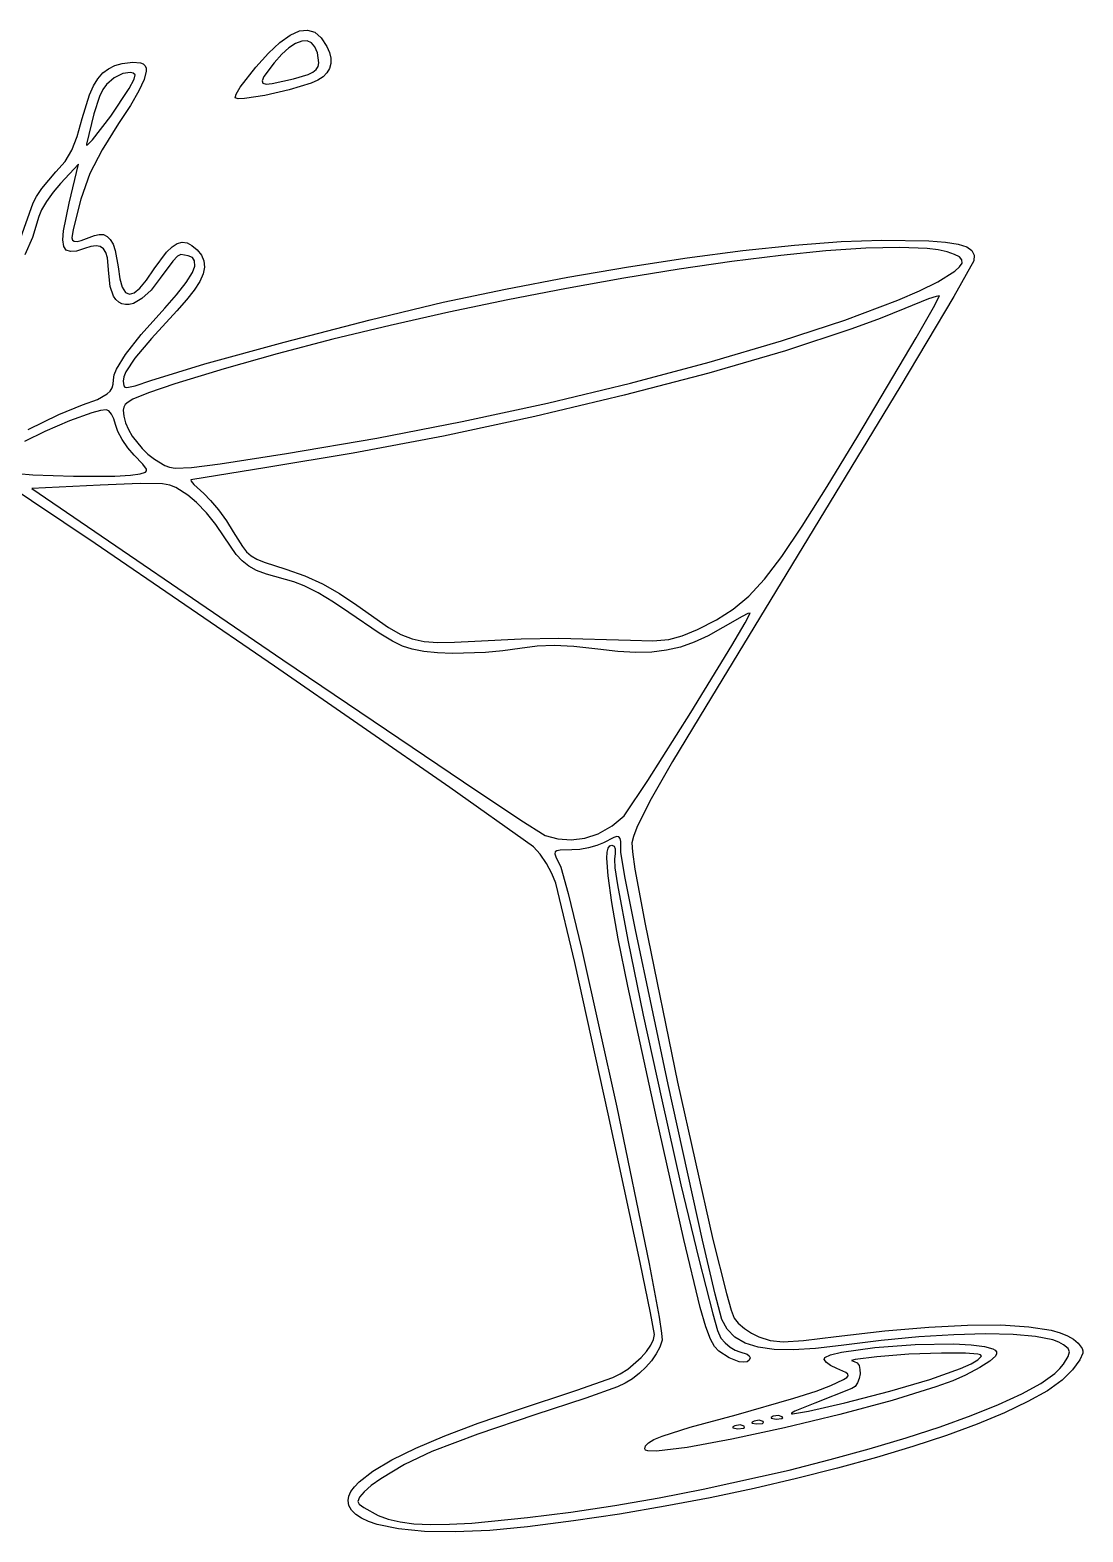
# Model space of a CAD drawing. Extents: x 9 to 1857, y 16 to 982.
# Drawn here: x 910 to 1097.3, y 408.3 to 675.3 of the extents above; entities that cross this region are included whole.
import ezdxf

# ---------------------------------------------------------------- set-up
doc = ezdxf.new("R2010")
doc.units = 0

msp = doc.modelspace()

# ---------------------------------------------------------------- linework, layer by layer
at = {"layer": 'Layer 1'}
for p, q in [((952.417428, 671.191599), (954.457143, 673.083092)), ((954.457143, 673.083092), (956.286819, 674.394393)), ((956.286819, 674.394393), (957.920957, 675.129725)), ((958.324308, 673.319531), (957.245746, 672.903875)), ((957.920957, 675.129725), (959.37406, 675.293311)), ((959.272102, 673.365858), (958.324308, 673.319531)), ((960.067718, 673.037975), (959.272102, 673.365858)), ((959.37406, 675.293311), (960.660628, 674.889375)), ((960.689745, 672.330999), (960.067718, 673.037975)), ((960.660628, 674.889375), (961.795164, 673.92214)), ((961.795164, 673.92214), (962.79217, 672.39583)), ((950.15317, 668.71569), (952.417428, 671.191599)), ((954.781966, 670.984098), (953.43957, 669.48974)), ((956.057828, 672.12377), (954.781966, 670.984098)), ((957.245746, 672.903875), (956.057828, 672.12377)), ((961.11677, 671.24005), (960.689745, 672.330999)), ((961.370239, 669.462638), (961.11677, 671.24005)), ((962.79217, 672.39583), (963.267253, 671.28946)), ((963.267253, 671.28946), (963.50692, 670.264009)), ((963.50692, 670.264009), (963.511537, 669.32034)), ((922.085625, 666.642525), (922.967998, 667.656184)), ((922.967998, 667.656184), (923.966253, 668.42148)), ((923.966253, 668.42148), (925.10015, 668.96569)), ((925.10015, 668.96569), (926.38945, 669.31609)), ((926.38945, 669.31609), (928.321249, 669.57197)), ((927.879784, 667.769545), (926.523825, 667.552211)), ((928.386653, 667.645382), (927.879784, 667.769545)), ((928.321249, 669.57197), (929.683658, 669.463037)), ((928.7249, 667.34783), (928.386653, 667.645382)), ((929.683658, 669.463037), (930.150516, 669.257947)), ((930.150516, 669.257947), (930.474035, 668.945069)), ((930.689738, 667.973838), (930.328123, 666.505119)), ((930.474035, 668.945069), (930.653886, 668.518875)), ((930.653886, 668.518875), (930.689738, 667.973838)), ((947.392533, 665.145636), (950.15317, 668.71569)), ((953.43957, 669.48974), (951.595508, 667.027519)), ((959.471626, 667.399688), (960.31861, 667.806777)), ((960.31861, 667.806777), (960.89827, 668.265542)), ((960.89827, 668.265542), (961.239261, 668.807118)), ((961.239261, 668.807118), (961.370239, 669.462638)), ((962.817084, 667.681817), (962.118745, 666.988693)), ((963.28147, 668.459321), (962.817084, 667.681817)), ((963.511537, 669.32034), (963.28147, 668.459321)), ((920.589484, 663.761017), (921.299374, 665.353228)), ((921.299374, 665.353228), (922.085625, 666.642525)), ((923.5885, 665.63647), (922.978072, 664.742042)), ((924.984303, 666.804847), (923.5885, 665.63647)), ((926.523825, 667.552211), (924.984303, 666.804847)), ((927.623, 664.892934), (928.515519, 666.548273)), ((928.515519, 666.548273), (928.7249, 667.34783)), ((928.7249, 667.34783), (928.7249, 667.34783)), ((930.328123, 666.505119), (929.386548, 664.494689)), ((946.653309, 663.896872), (947.392533, 665.145636)), ((951.595508, 667.027519), (951.278937, 666.290649)), ((951.278937, 666.290649), (951.40302, 665.852182)), ((951.40302, 665.852182), (951.995515, 665.688802)), ((951.995515, 665.688802), (953.084183, 665.777189)), ((953.084183, 665.777189), (956.86107, 666.616)), ((960.02167, 665.85905), (956.096747, 664.650448)), ((956.86107, 666.616), (959.471626, 667.399688)), ((956.86107, 666.616), (956.86107, 666.616)), ((961.186818, 666.380816), (960.02167, 665.85905)), ((962.118745, 666.988693), (961.186818, 666.380816)), ((919.31975, 659.55875), (920.589484, 663.761017)), ((922.357125, 663.457124), (921.3743, 660.40273)), ((922.978072, 664.742042), (922.357125, 663.457124)), ((924.3614, 659.98172), (927.623, 664.892934)), ((929.386548, 664.494689), (927.862372, 661.898321)), ((946.50127, 663.24497), (946.653309, 663.896872)), ((947.026718, 663.084212), (946.50127, 663.24497)), ((946.50127, 663.24497), (946.50127, 663.24497)), ((948.175237, 663.118878), (947.026718, 663.084212)), ((951.760833, 663.662214), (948.175237, 663.118878)), ((956.096747, 664.650448), (951.760833, 663.662214)), ((921.3743, 660.40273), (920.0651, 655.02325)), ((921.11945, 655.777755), (924.3614, 659.98172)), ((927.862372, 661.898321), (925.75295, 658.67179)), ((918.427653, 656.354504), (919.31975, 659.55875)), ((925.75295, 658.67179), (922.817414, 654.015182)), ((917.45645, 653.929221), (918.427653, 656.354504)), ((920.0651, 655.02325), (920.061929, 654.817308)), ((920.061929, 654.817308), (920.248344, 654.88797)), ((920.248344, 654.88797), (921.11945, 655.777755)), ((914.61275, 650.07822), (916.240147, 651.948571)), ((916.240147, 651.948571), (917.45645, 653.929221)), ((922.817414, 654.015182), (920.681388, 649.757105)), ((912.120938, 647.115553), (914.61275, 650.07822)), ((918.6542, 651.45491), (915.4216, 647.98938)), ((916.9498, 644.48668), (918.6542, 651.45491)), ((920.681388, 649.757105), (919.063742, 645.240421)), ((911.170742, 645.691232), (912.120938, 647.115553)), ((914.119653, 646.453692), (912.96435, 644.834194)), ((915.4216, 647.98938), (914.119653, 646.453692)), ((908.31405, 638.21676), (910.59355, 644.54692)), ((910.59355, 644.54692), (911.170742, 645.691232)), ((912.96435, 644.834194), (912.081222, 643.323646)), ((915.955862, 639.59555), (916.9498, 644.48668)), ((919.063742, 645.240421), (917.68335, 639.80799)), ((911.5958, 642.11481), (910.454473, 638.40029)), ((912.081222, 643.323646), (911.5958, 642.11481)), ((910.454473, 638.40029), (909.084461, 635.331076)), ((915.846372, 637.969672), (915.955862, 639.59555)), ((917.68335, 639.80799), (917.481697, 638.346626)), ((917.481697, 638.346626), (917.592468, 637.936378)), ((919.137216, 637.885393), (921.48245, 638.74955)), ((921.48245, 638.74955), (922.313278, 638.968025)), ((922.313278, 638.968025), (923.059408, 638.92246)), ((923.059408, 638.92246), (923.719975, 638.613999)), ((923.719975, 638.613999), (924.294113, 638.043788)), ((916.0135, 636.83718), (915.846372, 637.969672)), ((916.470972, 636.158271), (916.0135, 636.83718)), ((917.232512, 635.893143), (916.470972, 636.158271)), ((918.311847, 636.00199), (917.232512, 635.893143)), ((917.592468, 637.936378), (917.884975, 637.728423)), ((917.884975, 637.728423), (918.389723, 637.71426)), ((919.7227, 636.44501), (918.311847, 636.00199)), ((918.389723, 637.71426), (919.137216, 637.885393)), ((920.840408, 636.793256), (919.7227, 636.44501)), ((921.76663, 636.909661), (920.840408, 636.793256)), ((922.514453, 636.780682), (921.76663, 636.909661)), ((923.096963, 636.392776), (922.514453, 636.780682)), ((923.527246, 635.732402), (923.096963, 636.392776)), ((923.818389, 634.786016), (923.527246, 635.732402)), ((924.294113, 638.043788), (924.780955, 637.212968)), ((924.780955, 637.212968), (925.179636, 636.122686)), ((925.179636, 636.122686), (925.70905, 633.16831)), ((932.11955, 632.84087), (934.303375, 635.813465)), ((934.303375, 635.813465), (935.274612, 636.746946)), ((935.274612, 636.746946), (936.19185, 637.323721)), ((936.19185, 637.323721), (937.074925, 637.55267)), ((937.074925, 637.55267), (937.943675, 637.44267)), ((937.943675, 637.44267), (938.817937, 637.0026)), ((938.817937, 637.0026), (939.71755, 636.24134)), ((939.71755, 636.24134), (940.502237, 635.274796)), ((1026.897563, 634.803754), (1036.790901, 636.090723)), ((1036.790901, 636.090723), (1045.963127, 637.053473)), ((1051.540711, 636.017743), (1043.557233, 635.217363)), ((1045.963127, 637.053473), (1054.244992, 637.668088)), ((1058.626921, 636.503838), (1051.540711, 636.017743)), ((1054.244992, 637.668088), (1061.46725, 637.91065)), ((1064.678698, 636.652214), (1058.626921, 636.503838)), ((1061.46725, 637.91065), (1069.865381, 637.79734)), ((1069.558879, 636.439439), (1064.678698, 636.652214)), ((1071.516758, 636.190297), (1069.558879, 636.439439)), ((1069.865381, 637.79734), (1072.82082, 637.577359)), ((1073.1303, 635.84208), (1071.516758, 636.190297)), ((1072.82082, 637.577359), (1075.036225, 637.228555)), ((1074.418774, 635.411982), (1073.1303, 635.84208)), ((1075.036225, 637.228555), (1076.578383, 636.735974)), ((1076.578383, 636.735974), (1077.514081, 636.084663)), ((1077.514081, 636.084663), (1077.910108, 635.259666)), ((924.0356, 631.98104), (923.818389, 634.786016)), ((925.70905, 633.16831), (926.007548, 631.076121)), ((935.393387, 634.176096), (933.1819, 631.19607)), ((936.259211, 635.063169), (935.393387, 634.176096)), ((936.8065, 635.36582), (936.259211, 635.063169)), ((938.157717, 635.172429), (936.8065, 635.36582)), ((938.927187, 634.847869), (938.157717, 635.172429)), ((939.272964, 634.263282), (938.927187, 634.847869)), ((938.932256, 632.165365), (939.3531, 633.28981)), ((939.3531, 633.28981), (939.272964, 634.263282)), ((940.502237, 635.274796), (940.952966, 634.253302)), ((941.060311, 633.148432), (940.81485, 631.93176)), ((940.952966, 634.253302), (941.060311, 633.148432)), ((1005.624542, 631.352832), (1016.45236, 633.216484)), ((1016.45236, 633.216484), (1026.897563, 634.803754)), ((1034.813653, 634.12613), (1025.447132, 632.767476)), ((1043.557233, 635.217363), (1034.813653, 634.12613)), ((1077.83325, 634.24603), (1074.29163, 627.91282)), ((1075.287014, 634.94392), (1074.418774, 635.411982)), ((1074.46673, 632.411442), (1075.324879, 633.171655)), ((1075.730476, 634.423865), (1075.287014, 634.94392)), ((1075.324879, 633.171655), (1075.744613, 633.837786)), ((1075.744613, 633.837786), (1075.730476, 634.423865)), ((1077.910108, 635.259666), (1077.83325, 634.24603)), ((924.251389, 629.671059), (924.0356, 631.98104)), ((926.007548, 631.076121), (926.429483, 629.571041)), ((929.553836, 629.411457), (930.744638, 630.834161)), ((930.744638, 630.834161), (932.11955, 632.84087)), ((933.1819, 631.19607), (931.548381, 629.044801)), ((936.087956, 628.199545), (937.785825, 630.38767)), ((937.785825, 630.38767), (938.932256, 632.165365)), ((940.207157, 630.574861), (939.227809, 629.049308)), ((940.81485, 631.93176), (940.207157, 630.574861)), ((994.583356, 629.236715), (1005.624542, 631.352832)), ((1015.594838, 631.164835), (1005.393932, 629.341639)), ((1025.447132, 632.767476), (1015.594838, 631.164835)), ((1068.177122, 628.949175), (1071.417, 630.55265)), ((1071.417, 630.55265), (1074.46673, 632.411442)), ((924.857111, 627.982315), (924.251389, 629.671059)), ((925.286676, 627.372582), (924.857111, 627.982315)), ((926.429483, 629.571041), (926.984967, 628.652551)), ((926.984967, 628.652551), (927.684113, 628.320135)), ((927.684113, 628.320135), (928.537031, 628.573276)), ((929.929995, 627.546938), (928.389208, 626.69712)), ((928.537031, 628.573276), (929.553836, 629.411457)), ((931.548381, 629.044801), (929.929995, 627.546938)), ((934.0128, 625.84381), (936.087956, 628.199545)), ((939.227809, 629.049308), (937.867382, 627.326676)), ((983.49805, 626.89205), (994.583356, 629.236715)), ((1005.393932, 629.341639), (994.98158, 627.321321)), ((1064.317917, 627.26647), (1068.177122, 628.949175)), ((1074.29163, 627.91282), (1064.693113, 611.805385)), ((1071.152697, 627.943147), (1069.796025, 627.504437)), ((1070.696916, 625.941457), (1071.7415, 628.01377)), ((1071.7415, 628.01377), (1071.152697, 627.943147)), ((925.790299, 626.920169), (925.286676, 627.372582)), ((926.360173, 626.625746), (925.790299, 626.920169)), ((926.988488, 626.489984), (926.360173, 626.625746)), ((927.667436, 626.513551), (926.988488, 626.489984)), ((928.389208, 626.69712), (927.667436, 626.513551)), ((929.797462, 621.173213), (934.0128, 625.84381)), ((936.11645, 625.37854), (931.597088, 620.459186)), ((937.867382, 627.326676), (936.11645, 625.37854)), ((970.493397, 623.782185), (983.49805, 626.89205)), ((984.494947, 625.127313), (974.071195, 622.783049)), ((994.98158, 627.321321), (984.494947, 625.127313)), ((1054.930311, 623.71599), (1064.317917, 627.26647)), ((1065.5869, 625.81177), (1061.209224, 624.017407)), ((1069.796025, 627.504437), (1065.5869, 625.81177)), ((1067.606275, 620.54552), (1070.696916, 625.941457)), ((955.224775, 619.822161), (970.493397, 623.782185)), ((974.071195, 622.783049), (963.847491, 620.311961)), ((1043.631759, 620.006453), (1054.930311, 623.71599)), ((1061.209224, 624.017407), (1056.1716, 622.15222)), ((926.970225, 617.628291), (929.797462, 621.173213)), ((931.597088, 620.459186), (928.6585, 616.940959)), ((941.088616, 615.920106), (955.224775, 619.822161)), ((963.847491, 620.311961), (953.960997, 617.737482)), ((1030.799837, 616.243099), (1043.631759, 620.006453)), ((1056.1716, 622.15222), (1044.371992, 618.273071)), ((1057.1961, 603.05817), (1067.606275, 620.54552)), ((925.3827, 615.001604), (926.970225, 617.628291)), ((928.6585, 616.940959), (927.066838, 614.517122)), ((953.960997, 617.737482), (944.548879, 615.083044)), ((1044.371992, 618.273071), (1030.699042, 614.301719)), ((925.007459, 613.967773), (925.3827, 615.001604)), ((927.066838, 614.517122), (926.703025, 613.619745)), ((931.48135, 612.98415), (941.088616, 615.920106)), ((944.548879, 615.083044), (935.7483, 612.37208)), ((1030.699042, 614.301719), (1015.663712, 610.36556)), ((1016.812124, 612.53117), (1030.799837, 616.243099)), ((924.271158, 611.111815), (924.627458, 611.693045)), ((924.627458, 611.693045), (924.82535, 612.345238)), ((924.82535, 612.345238), (924.8865, 613.08571)), ((924.8865, 613.08571), (925.007459, 613.967773)), ((926.703025, 613.619745), (926.58825, 612.88094)), ((926.58825, 612.88094), (926.685897, 612.015733)), ((926.685897, 612.015733), (926.88602, 611.803139)), ((926.88602, 611.803139), (927.2564, 611.73868)), ((927.2564, 611.73868), (928.716103, 612.058559)), ((928.716103, 612.058559), (931.48135, 612.98415)), ((935.7483, 612.37208), (931.109006, 610.805085)), ((1002.046195, 608.975908), (1016.812124, 612.53117)), ((1064.693113, 611.805385), (1030.19215, 555.03433)), ((919.3553, 608.66405), (922.035173, 609.620744)), ((922.035173, 609.620744), (923.734788, 610.584233)), ((923.734788, 610.584233), (924.271158, 611.111815)), ((927.481788, 609.157311), (926.950519, 608.688211)), ((928.31685, 609.648618), (927.481788, 609.157311)), ((931.109006, 610.805085), (928.31685, 609.648618)), ((986.879628, 605.682554), (1002.046195, 608.975908)), ((1015.663712, 610.36556), (999.776969, 606.59199)), ((909.7165, 604.2983), (915.119775, 606.946828)), ((915.119775, 606.946828), (919.3553, 608.66405)), ((921.032047, 607.218446), (917.024325, 605.785014)), ((922.542376, 607.641158), (921.032047, 607.218446)), ((923.5357, 607.79432), (922.542376, 607.641158)), ((924.019163, 607.586583), (923.5357, 607.79432)), ((924.49415, 607.020961), (924.019163, 607.586583)), ((924.906063, 606.183842), (924.49415, 607.020961)), ((925.2003, 605.16161), (924.906063, 606.183842)), ((926.670377, 608.21451), (926.5887, 607.7094)), ((926.5887, 607.7094), (926.697353, 606.618242)), ((926.950519, 608.688211), (926.670377, 608.21451)), ((926.697353, 606.618242), (927.010698, 605.469053)), ((999.776969, 606.59199), (983.549777, 603.108404)), ((912.640441, 603.935307), (909.0083, 602.11061)), ((917.024325, 605.785014), (912.640441, 603.935307)), ((925.628658, 603.915487), (925.2003, 605.16161)), ((926.405737, 602.468738), (925.628658, 603.915487)), ((927.010698, 605.469053), (927.509817, 604.291515)), ((927.509817, 604.291515), (928.175788, 603.115305)), ((971.69, 602.75635), (986.879628, 605.682554)), ((927.421148, 601.000857), (926.405737, 602.468738)), ((928.5645, 599.69134), (927.421148, 601.000857)), ((928.175788, 603.115305), (929.932608, 600.885592)), ((929.932608, 600.885592), (930.985617, 599.891447)), ((955.6057, 599.987195), (971.6902, 602.75633)), ((983.549777, 603.108404), (967.493099, 600.042199)), ((971.6902, 602.75633), (971.69, 602.75635)), ((1051.745677, 594.108514), (1057.1961, 603.05817)), ((930.094708, 598.108019), (928.5645, 599.69134)), ((930.985617, 599.891447), (932.1298, 599.01735)), ((932.1298, 599.01735), (933.982825, 597.873918)), ((938.749075, 597.52377), (943.8214, 598.15844)), ((943.8214, 598.15844), (955.6057, 599.987195)), ((967.493099, 600.042199), (952.1179, 597.52077)), ((907.873686, 596.464808), (910.505755, 596.233652)), ((910.505755, 596.233652), (917.733888, 595.966274)), ((917.733888, 595.966274), (925.101486, 595.998714)), ((925.101486, 595.998714), (927.907888, 596.14233)), ((927.907888, 596.14233), (929.63352, 596.37886)), ((929.6335, 596.37886), (930.546173, 596.7091)), ((929.63352, 596.37886), (929.6335, 596.37886)), ((930.727588, 597.199713), (930.094708, 598.108019)), ((930.546173, 596.7091), (930.733478, 596.918277)), ((930.733478, 596.918277), (930.727588, 597.199713)), ((933.982825, 597.873918), (934.839447, 597.559161)), ((934.839447, 597.559161), (935.8294, 597.402494)), ((935.8294, 597.402494), (938.749075, 597.52377)), ((952.1179, 597.52077), (938.6083, 595.33129)), ((921.618761, 583.984204), (904.68793, 595.33903)), ((922.4981, 594.36378), (910.3242, 593.75352)), ((910.3242, 593.75352), (954.9702, 563.33262)), ((929.589322, 594.679841), (922.4981, 594.36378)), ((933.57575, 594.603866), (929.589322, 594.679841)), ((934.861047, 594.367867), (933.57575, 594.603866)), ((935.917803, 593.972661), (934.861047, 594.367867)), ((938.0759, 592.62303), (935.917803, 593.972661)), ((938.6083, 595.33129), (938.691144, 595.067288)), ((938.691144, 595.067288), (939.153, 594.519552)), ((939.153, 594.519552), (940.9115, 592.89291)), ((940.9115, 592.89291), (942.137234, 591.673555)), ((1047.331558, 587.088282), (1051.745677, 594.108514)), ((939.639514, 591.310505), (938.0759, 592.62303)), ((941.380662, 589.474732), (939.639514, 591.310505)), ((942.137234, 591.673555), (943.535825, 589.984951)), ((943.08703, 587.359057), (941.380662, 589.474732)), ((943.535825, 589.984951), (944.934978, 588.050236)), ((944.934978, 588.050236), (946.1624, 586.09255)), ((944.5463, 585.20682), (943.08703, 587.359057)), ((946.689058, 582.026845), (944.5463, 585.20682)), ((946.1624, 586.09255), (947.783195, 583.442484)), ((1043.705457, 581.698349), (1047.331558, 587.088282)), ((953.472605, 562.168186), (921.618761, 583.984204)), ((947.783195, 583.442484), (948.517958, 582.545659)), ((948.517958, 582.545659), (949.338487, 581.837477)), ((947.738535, 580.89847), (946.689058, 582.026845)), ((948.911587, 579.988177), (947.738535, 580.89847)), ((950.311848, 579.228722), (948.911587, 579.988177)), ((949.338487, 581.837477), (950.346924, 581.245316)), ((950.346924, 581.245316), (951.645411, 580.696552)), ((951.645411, 580.696552), (955.5211, 579.43873)), ((1040.619087, 577.639592), (1043.705457, 581.698349)), ((952.042948, 578.552858), (950.311848, 579.228722)), ((956.9122, 577.18293), (952.042948, 578.552858)), ((955.5211, 579.43873), (958.912409, 578.255059)), ((958.773113, 576.47742), (956.9122, 577.18293)), ((958.912409, 578.255059), (962.05005, 576.839006)), ((962.05005, 576.839006), (965.074066, 575.119311)), ((1037.824163, 574.61289), (1040.619087, 577.639592)), ((961.238525, 575.212377), (958.773113, 576.47742)), ((963.987325, 573.567037), (961.238525, 575.212377)), ((965.074066, 575.119311), (968.1245, 573.02471)), ((1035.072398, 572.319117), (1037.824163, 574.61289)), ((966.6984, 571.72063), (963.987325, 573.567037)), ((972.09265, 568.085514), (966.6984, 571.72063)), ((968.1245, 573.02471), (973.742191, 569.064598)), ((1032.115506, 570.459152), (1035.072398, 572.319117)), ((1037.680722, 571.544857), (1036.63415, 571.031889)), ((1037.171606, 569.908401), (1038.0651, 571.63295)), ((1038.0651, 571.63295), (1037.680722, 571.544857)), ((973.742191, 569.064598), (975.93085, 567.836678)), ((1028.7052, 568.73387), (1032.115506, 570.459152)), ((1033.1938, 569.06798), (1030.587067, 567.602187)), ((1036.63415, 571.031889), (1033.1938, 569.06798)), ((1034.801697, 565.888171), (1037.171606, 569.908401)), ((974.486859, 566.665298), (972.09265, 568.085514)), ((976.2608, 565.7703), (974.486859, 566.665298)), ((975.93085, 567.836678), (977.98815, 567.024609)), ((977.98815, 567.024609), (980.125662, 566.564208)), ((980.125662, 566.564208), (982.554959, 566.391295)), ((982.554959, 566.391295), (985.487614, 566.441689)), ((985.487614, 566.441689), (989.1352, 566.65121)), ((989.1352, 566.65121), (997.371025, 567.057389)), ((997.371025, 567.057389), (1004.0272, 567.17061)), ((1004.0272, 567.17061), (1004.027, 567.17059)), ((1004.027, 567.17059), (1016.7916, 566.79876)), ((1016.7916, 566.79876), (1020.756723, 566.725236)), ((1020.756723, 566.725236), (1023.589862, 566.946168)), ((1023.589862, 566.946168), (1026.00227, 567.577173)), ((1028.109716, 566.448672), (1025.672982, 565.592073)), ((1026.00227, 567.577173), (1028.7052, 568.73387)), ((1030.587067, 567.602187), (1028.109716, 566.448672)), ((977.946306, 565.229033), (976.2608, 565.7703)), ((980.035427, 564.825069), (977.946306, 565.229033)), ((982.457699, 564.559786), (980.035427, 564.825069)), ((985.142662, 564.434566), (982.457699, 564.559786)), ((991.018817, 564.609836), (985.142662, 564.434566)), ((994.069086, 564.913086), (991.018817, 564.609836)), ((997.1002, 565.36192), (994.069086, 564.913086)), ((1000.174433, 565.775582), (997.1002, 565.36192)), ((1003.238663, 565.893381), (1000.174433, 565.775582)), ((1006.706561, 565.711242), (1003.238663, 565.893381)), ((1010.9918, 565.22509), (1006.706561, 565.711242)), ((1014.556921, 564.827563), (1010.9918, 565.22509)), ((1017.718834, 564.650135), (1014.556921, 564.827563)), ((1020.566306, 564.708168), (1017.718834, 564.650135)), ((1023.1881, 565.017026), (1020.566306, 564.708168)), ((1025.672982, 565.592073), (1023.1881, 565.017026)), ((1027.496075, 553.961205), (1034.801697, 565.888171)), ((984.647136, 540.624465), (953.472605, 562.168186)), ((954.9702, 563.33262), (987.086687, 541.613332)), ((1019.875116, 541.853137), (1027.496075, 553.961205)), ((1030.19215, 555.03433), (1024.27813, 545.214578)), ((1024.27813, 545.214578), (1020.256913, 538.162918)), ((999.54003, 530.08653), (984.647136, 540.624465)), ((987.086687, 541.613332), (997.312036, 534.823756)), ((1015.6657, 535.56505), (1019.875116, 541.853137)), ((1020.256913, 538.162918), (1017.912564, 533.481313)), ((997.312036, 534.823756), (1001.6084, 532.11342)), ((1013.5524, 533.792594), (1015.6657, 535.56505)), ((1001.6084, 532.11342), (1003.873466, 531.476519)), ((1003.873466, 531.476519), (1006.2602, 531.309139)), ((1006.2602, 531.309139), (1008.687434, 531.609045)), ((1008.687434, 531.609045), (1011.074, 532.374)), ((1011.074, 532.37389), (1013.5524, 533.792594)), ((1011.074, 532.374), (1011.074, 532.37389)), ((1013.82785, 531.705741), (1011.9962, 530.78683)), ((1014.379534, 531.884525), (1013.82785, 531.705741)), ((1014.741575, 531.847357), (1014.379534, 531.884525)), ((1014.953813, 531.572609), (1014.741575, 531.847357)), ((1015.056088, 531.038653), (1014.953813, 531.572609)), ((1017.301736, 531.904896), (1017.02915, 530.77173)), ((1017.912564, 533.481313), (1017.301736, 531.904896)), ((1000.705182, 528.777493), (999.54003, 530.08653)), ((1001.847397, 527.120571), (1000.705182, 528.777493)), ((1003.409125, 529.184787), (1003.35227, 528.830504)), ((1003.35227, 528.830504), (1003.514628, 528.283566)), ((1003.712139, 529.388167), (1003.409125, 529.184787)), ((1004.288259, 529.48239), (1003.712139, 529.388167)), ((1006.3676, 529.51037), (1004.288259, 529.48239)), ((1007.799008, 529.612715), (1006.3676, 529.51037)), ((1009.337338, 529.887495), (1007.799008, 529.612715)), ((1010.797948, 530.292827), (1009.337338, 529.887495)), ((1011.9962, 530.78683), (1010.797948, 530.292827)), ((1012.606244, 528.052459), (1012.673312, 529.094348)), ((1012.673312, 529.094348), (1012.846123, 529.810496)), ((1012.846123, 529.810496), (1013.120984, 530.223566)), ((1013.120984, 530.223566), (1013.4942, 530.35622)), ((1013.4942, 530.35622), (1013.865567, 530.187763)), ((1013.865567, 530.187763), (1014.068362, 529.698346)), ((1014.098227, 528.911901), (1013.9508, 527.85236)), ((1014.068362, 529.698346), (1014.098227, 528.911901)), ((1015.0901, 529.1066), (1015.056088, 531.038653)), ((1015.799851, 524.791087), (1015.0901, 529.1066)), ((1017.02915, 530.77173), (1017.130778, 529.194965)), ((1017.130778, 529.194965), (1017.587453, 526.117089)), ((1002.835484, 525.328186), (1001.847397, 527.120571)), ((1003.514628, 528.283566), (1004.3892, 526.44473)), ((1004.3892, 526.44473), (1005.740403, 521.800209)), ((1012.804111, 524.900812), (1012.606244, 528.052459)), ((1013.9508, 527.85236), (1014.025946, 526.357394)), ((1014.025946, 526.357394), (1014.478237, 523.318389)), ((1017.587453, 526.117089), (1019.380033, 516.321161)), ((1003.53825, 523.61276), (1002.835484, 525.328186)), ((1006.876408, 509.495571), (1003.53825, 523.61276)), ((1013.469275, 520.174257), (1012.804111, 524.900812)), ((1017.683584, 515.330192), (1015.799851, 524.791087)), ((1005.740403, 521.800209), (1008.099961, 511.976096)), ((1014.478237, 523.318389), (1016.317462, 513.494389)), ((1014.631286, 513.691498), (1013.469275, 520.174257)), ((1019.380033, 516.321161), (1025.180737, 488.210669)), ((1016.319694, 505.271237), (1014.631286, 513.691498)), ((1016.317462, 513.494389), (1019.074894, 500.152617)), ((1023.499875, 487.797087), (1017.683584, 515.330192)), ((1008.099961, 511.976096), (1014.342788, 483.794691)), ((1012.827762, 482.611815), (1006.876408, 509.495571)), ((1021.3939, 481.89302), (1016.319694, 505.271237)), ((1019.074894, 500.152617), (1022.35695, 485.06533)), ((1029.592728, 460.156939), (1023.499875, 487.797087)), ((1025.180737, 488.210669), (1031.456698, 460.250707)), ((1014.342788, 483.794691), (1020.11497, 455.911706)), ((1022.35695, 485.06533), (1025.77005, 470.004784)), ((1018.511311, 456.166681), (1012.827762, 482.611815)), ((1026.262747, 460.273651), (1021.3939, 481.89302)), ((1025.77005, 470.004784), (1028.920613, 456.743236)), ((1029.20085, 448.14668), (1026.262747, 460.273651)), ((1031.822164, 450.56224), (1029.592728, 460.156939)), ((1031.456698, 460.250707), (1033.843348, 450.642942)), ((1028.920613, 456.743236), (1031.415056, 447.052943)), ((1020.352344, 447.23522), (1018.511311, 456.166681)), ((1020.11497, 455.911706), (1021.886224, 446.460618)), ((1033.0159, 446.0594), (1031.822164, 450.56224)), ((1033.843348, 450.642942), (1034.686169, 447.687373)), ((1021.04605, 443.36536), (1020.352344, 447.23522)), ((1021.886224, 446.460618), (1022.32893, 443.623911)), ((1030.195652, 444.708327), (1029.20085, 448.14668)), ((1031.415056, 447.052943), (1032.293239, 444.100846)), ((1033.980948, 444.306464), (1033.0159, 446.0594)), ((1034.686169, 447.687373), (1035.23335, 446.25173)), ((1035.23335, 446.25173), (1035.970212, 445.376729)), ((1020.872926, 442.463153), (1021.04605, 443.36536)), ((1022.32893, 443.623911), (1022.4138, 442.33833)), ((1031.007503, 442.521654), (1030.195652, 444.708327)), ((1032.293239, 444.100846), (1032.8598, 442.70616)), ((1035.360906, 442.902798), (1033.980948, 444.306464)), ((1035.970212, 445.376729), (1037.043075, 444.462243)), ((1037.043075, 444.462243), (1038.307975, 443.616662)), ((1038.307975, 443.616662), (1039.62095, 442.94838)), ((1053.38295, 443.00948), (1062.046419, 444.021317)), ((1062.046419, 444.021317), (1069.832166, 444.700609)), ((1074.318021, 443.31683), (1068.085703, 442.925087)), ((1069.832166, 444.700609), (1076.709048, 445.048202)), ((1079.934175, 443.45988), (1074.318021, 443.31683)), ((1076.709048, 445.048202), (1082.645925, 445.064944)), ((1084.812432, 443.353808), (1079.934175, 443.45988)), ((1082.645925, 445.064944), (1087.611655, 444.751681)), ((1088.831059, 442.998185), (1084.812432, 443.353808)), ((1087.611655, 444.751681), (1091.575097, 444.109262)), ((1091.575097, 444.109262), (1093.171228, 443.664883)), ((1093.171228, 443.664883), (1094.505109, 443.138532)), ((1019.636086, 440.360335), (1020.386477, 441.444497)), ((1020.386477, 441.444497), (1020.872926, 442.463153)), ((1021.994616, 441.137396), (1021.350586, 439.918109)), ((1022.4138, 442.33833), (1021.994616, 441.137396)), ((1031.736315, 441.212854), (1031.007503, 442.521654)), ((1032.482, 440.40812), (1031.736315, 441.212854)), ((1032.8598, 442.70616), (1033.605058, 441.85866)), ((1033.605058, 441.85866), (1034.490162, 441.123781)), ((1034.490162, 441.123781), (1035.404311, 440.580252)), ((1037.189805, 441.840934), (1035.360906, 442.902798)), ((1039.501675, 441.113404), (1037.189805, 441.840934)), ((1042.330548, 440.712738), (1039.501675, 441.113404)), ((1039.62095, 442.94838), (1041.610556, 442.279148)), ((1041.610556, 442.279148), (1043.9515, 442.063521)), ((1045.710456, 440.631468), (1042.330548, 440.712738)), ((1043.9515, 442.063521), (1047.567669, 442.305599)), ((1049.67543, 440.862125), (1045.710456, 440.631468)), ((1047.567669, 442.305599), (1053.38295, 443.00948)), ((1054.2595, 441.39724), (1049.67543, 440.862125)), ((1061.358952, 442.285081), (1054.2595, 441.39724)), ((1054.319828, 440.238085), (1060.2243, 441.063726)), ((1060.2243, 441.063726), (1067.412097, 441.603852)), ((1068.085703, 442.925087), (1061.358952, 442.285081)), ((1067.412097, 441.603852), (1074.2323, 441.68624)), ((1074.2323, 441.68624), (1077.396725, 441.517256)), ((1077.396725, 441.517256), (1079.717797, 441.237496)), ((1079.717797, 441.237496), (1081.20312, 440.827052)), ((1081.20312, 440.827052), (1081.634752, 440.566602)), ((1091.868326, 442.392582), (1088.831059, 442.998185)), ((1092.980908, 441.995904), (1091.868326, 442.392582)), ((1093.8025, 441.53657), (1092.980908, 441.995904)), ((1094.610159, 440.870502), (1093.8025, 441.53657)), ((1094.505109, 443.138532), (1095.572847, 442.530316)), ((1094.8769, 440.262754), (1094.610159, 440.870502)), ((1095.572847, 442.530316), (1096.37055, 441.84034)), ((1096.37055, 441.84034), (1097.106725, 440.889095)), ((1097.106725, 440.889095), (1097.25288, 440.469746)), ((1016.295105, 437.224217), (1018.671137, 439.261606)), ((1018.671137, 439.261606), (1019.636086, 440.360335)), ((1020.512791, 438.713069), (1019.512313, 437.554879)), ((1021.350586, 439.918109), (1020.512791, 438.713069)), ((1034.316375, 439.189865), (1032.482, 440.40818)), ((1032.482, 440.40818), (1032.482, 440.40812)), ((1036.129, 438.533141), (1034.316375, 439.189865)), ((1035.404311, 440.580252), (1036.2367, 440.3068)), ((1036.900359, 438.441831), (1036.129, 438.533141)), ((1036.2367, 440.3068), (1037.528638, 439.882169)), ((1037.514125, 438.522665), (1036.900359, 438.441831)), ((1037.919578, 438.786224), (1037.514125, 438.522665)), ((1037.528638, 439.882169), (1037.921655, 439.571982)), ((1038.066, 439.24309), (1037.919578, 438.786224)), ((1037.921655, 439.571982), (1038.066, 439.24309)), ((1051.262648, 438.908614), (1051.3496, 439.29915)), ((1051.623513, 438.41666), (1051.262648, 438.908614)), ((1051.3496, 439.29915), (1052.364751, 439.772015)), ((1052.37927, 437.872363), (1051.623513, 438.41666)), ((1052.364751, 439.772015), (1054.319828, 440.238085)), ((1056.720889, 438.930621), (1056.070615, 438.721838)), ((1056.070615, 438.721838), (1056.5747, 438.56494)), ((1056.5747, 438.56494), (1057.090838, 438.337791)), ((1060.573137, 439.416604), (1056.720889, 438.930621)), ((1057.090838, 438.337791), (1057.429941, 437.840416)), ((1066.308692, 439.848412), (1060.573137, 439.416604)), ((1072.1048, 440.05157), (1066.308692, 439.848412)), ((1076.354473, 440.038932), (1072.1048, 440.05157)), ((1075.478984, 437.337482), (1077.371086, 438.173562)), ((1078.578237, 439.888414), (1076.354473, 440.038932)), ((1077.371086, 438.173562), (1078.5767, 438.87853)), ((1078.5767, 438.87853), (1079.183258, 439.526213)), ((1079.057643, 439.738386), (1078.578237, 439.888414)), ((1080.720653, 438.612529), (1078.939037, 437.480263)), ((1079.183258, 439.526213), (1079.057643, 439.738386)), ((1081.696943, 439.534477), (1080.720653, 438.612529)), ((1081.634752, 440.566602), (1081.8603, 440.266015)), ((1081.880713, 439.922803), (1081.696943, 439.534477)), ((1081.8603, 440.266015), (1081.880713, 439.922803)), ((1093.131068, 437.29363), (1093.7805, 438.10837)), ((1093.7805, 438.10837), (1094.600941, 439.434863)), ((1094.600941, 439.434863), (1094.8769, 440.262754)), ((1096.687462, 438.880194), (1095.37715, 437.0804)), ((1097.238175, 440.026069), (1096.687462, 438.880194)), ((1097.25288, 440.469746), (1097.238175, 440.026069)), ((1007.281395, 433.484038), (1013.65345, 435.73986)), ((1013.65345, 435.73986), (1014.982788, 436.387439)), ((1014.982788, 436.387439), (1016.295105, 437.224217)), ((1017.147633, 435.509452), (1015.845595, 434.687418)), ((1018.380233, 436.476139), (1017.147633, 435.509452)), ((1019.512313, 437.554879), (1018.380233, 436.476139)), ((1053.477, 437.3248), (1052.37927, 437.872363)), ((1052.3939, 434.28829), (1054.642767, 435.352719)), ((1055.082777, 436.586301), (1053.477, 437.3248)), ((1054.642767, 435.352719), (1055.240946, 435.719647)), ((1055.448258, 436.300854), (1055.082777, 436.586301)), ((1055.240946, 435.719647), (1055.505213, 436.023831)), ((1055.505213, 436.023831), (1055.448258, 436.300854)), ((1057.456874, 435.541314), (1057.159672, 434.777414)), ((1057.429941, 437.840416), (1057.599192, 437.154253)), ((1057.605775, 436.36074), (1057.456874, 435.541314)), ((1057.599192, 437.154253), (1057.605775, 436.36074)), ((1062.891978, 433.277556), (1070.004575, 435.391089)), ((1070.004575, 435.391089), (1075.478984, 437.337482)), ((1076.3597, 436.11777), (1074.115625, 435.141999)), ((1078.939037, 437.480263), (1076.3597, 436.11777)), ((1089.74773, 434.68174), (1092.236107, 436.449125)), ((1092.236107, 436.449125), (1093.131068, 437.29363)), ((1095.37715, 437.0804), (1093.576636, 435.262677)), ((996.51725, 429.90856), (1007.281395, 433.484038)), ((1014.5052, 434.04264), (1008.8391, 432.044595)), ((1015.845595, 434.687418), (1014.5052, 434.04264)), ((1045.816337, 432.02041), (1049.839092, 433.320091)), ((1056.1491, 433.74194), (1049.5541, 431.14232)), ((1049.839092, 433.320091), (1052.3939, 434.28829)), ((1054.8797, 431.23509), (1062.891978, 433.277556)), ((1056.721353, 434.150476), (1056.1491, 433.74194)), ((1057.159672, 434.777414), (1056.721353, 434.150476)), ((1071.115708, 434.054034), (1063.34543, 431.655677)), ((1074.115625, 435.141999), (1071.115708, 434.054034)), ((1082.244048, 430.909918), (1086.391625, 432.828056)), ((1086.391625, 432.828056), (1089.74773, 434.68174)), ((1090.923439, 433.372338), (1087.478718, 431.427012)), ((1093.576636, 435.262677), (1090.923439, 433.372338)), ((1008.8391, 432.044595), (999.7725, 429.08205)), ((1035.5745, 429.10669), (1045.816337, 432.02041)), ((1049.5541, 431.14232), (1046.046453, 429.722625)), ((1048.430759, 429.764173), (1054.8797, 431.23512)), ((1063.34543, 431.655677), (1054.043021, 429.151012)), ((1054.8797, 431.23512), (1054.8797, 431.23509)), ((1077.381257, 428.949166), (1082.244048, 430.909918)), ((1087.478718, 431.427012), (1083.30363, 429.444325)), ((983.758692, 425.34217), (989.731158, 427.597016)), ((999.7725, 429.08205), (989.6509, 425.664702)), ((989.731158, 427.597016), (996.51725, 429.90856)), ((1027.384509, 426.883581), (1035.5745, 429.10669)), ((1036.293325, 427.283571), (1035.3535, 427.11887)), ((1036.9846, 427.05177), (1036.293325, 427.283571)), ((1038.411916, 427.780648), (1038.388125, 427.626222)), ((1038.388125, 427.626222), (1039.2715, 427.45572)), ((1038.7574, 427.96984), (1038.411916, 427.780648)), ((1039.697212, 428.134541), (1038.7574, 427.96984)), ((1039.2715, 427.45572), (1040.272412, 427.559318)), ((1040.3884, 427.90274), (1039.697212, 428.134541)), ((1040.272412, 427.559318), (1040.459345, 427.708347)), ((1040.3884, 427.90266), (1040.3884, 427.90274)), ((1040.459345, 427.708347), (1040.3884, 427.90266)), ((1041.815759, 428.631622), (1041.791975, 428.477194)), ((1041.791975, 428.477194), (1042.6754, 428.30669)), ((1042.1612, 428.82082), (1041.815759, 428.631622)), ((1043.101138, 428.985514), (1042.1612, 428.82082)), ((1042.6754, 428.30669), (1043.676313, 428.410289)), ((1043.7923, 428.75372), (1043.101138, 428.985514)), ((1043.676313, 428.410289), (1043.863245, 428.559321)), ((1043.7923, 428.75364), (1043.7923, 428.75372)), ((1043.863245, 428.559321), (1043.7923, 428.75364)), ((1054.043021, 429.151012), (1044.202638, 426.768349)), ((1045.415362, 429.371985), (1045.39573, 429.286732)), ((1045.39573, 429.286732), (1045.579175, 429.261625)), ((1046.046453, 429.722625), (1045.415362, 429.371985)), ((1045.579175, 429.261625), (1048.430759, 429.764173)), ((1071.879508, 426.967645), (1077.381257, 428.949166)), ((1078.459332, 427.441908), (1073.006984, 425.437387)), ((1083.30363, 429.444325), (1078.459332, 427.441908)), ((978.627959, 423.1591), (983.758692, 425.34217)), ((989.6509, 425.664702), (981.4481, 422.5732)), ((1019.995753, 424.114418), (1020.94599, 424.682138)), ((1020.94599, 424.682138), (1022.433675, 425.310222)), ((1022.433675, 425.310222), (1027.384509, 426.883581)), ((1034.818437, 424.736001), (1026.884577, 423.282281)), ((1044.202638, 426.768349), (1034.818437, 424.736001)), ((1035.008058, 426.929678), (1034.984263, 426.775252)), ((1034.984263, 426.775252), (1035.8676, 426.60475)), ((1035.3535, 427.11887), (1035.008058, 426.929678)), ((1035.8676, 426.60475), (1036.868525, 426.708347)), ((1036.868525, 426.708347), (1037.055488, 426.857377)), ((1036.9846, 427.05169), (1036.9846, 427.05177)), ((1037.055488, 426.857377), (1036.9846, 427.05169)), ((1059.264163, 423.029664), (1065.815058, 424.987197)), ((1065.815058, 424.987197), (1071.879508, 426.967645)), ((1073.006984, 425.437387), (1067.007741, 423.44839)), ((974.367062, 421.062885), (978.627959, 423.1591)), ((981.4481, 422.5732), (976.602742, 420.255524)), ((1019.3445, 423.02397), (1019.492183, 423.573037)), ((1019.480436, 422.817312), (1019.3445, 423.02397)), ((1019.3445, 423.02397), (1019.3445, 423.02397)), ((1019.87789, 422.686059), (1019.480436, 422.817312)), ((1019.492183, 423.573037), (1019.995753, 424.114418)), ((1021.395212, 422.6355), (1019.87789, 422.686059)), ((1026.884577, 423.282281), (1021.395212, 422.6355)), ((1052.30308, 421.116889), (1059.264163, 423.029664)), ((1067.007741, 423.44839), (1060.522762, 421.492548)), ((971.004108, 419.068605), (974.367062, 421.062885)), ((976.602742, 420.255524), (972.388388, 417.72456)), ((1029.72127, 415.865538), (1045.008065, 419.270714)), ((1045.008065, 419.270714), (1052.30308, 421.116889)), ((1053.613205, 419.587486), (1046.340227, 417.750834)), ((1060.522762, 421.492548), (1053.613205, 419.587486)), ((967.704799, 416.301297), (968.567202, 417.191338)), ((968.567202, 417.191338), (971.004108, 419.068605)), ((972.388388, 417.72456), (970.707994, 416.507739)), ((1046.340227, 417.750834), (1038.764986, 416.000219)), ((966.58395, 413.84816), (966.70966, 414.627823)), ((966.70966, 414.627823), (967.084447, 415.446163)), ((967.084447, 415.446163), (967.704799, 416.301297)), ((968.581087, 414.428711), (968.2867, 413.66942)), ((969.413539, 415.391971), (968.581087, 414.428711)), ((970.707994, 416.507739), (969.413539, 415.391971)), ((1014.013831, 412.988876), (1021.882003, 414.350221)), ((1021.882003, 414.350221), (1029.72127, 415.865538)), ((1030.948639, 414.353271), (1022.952344, 412.827617)), ((1038.764986, 416.000219), (1030.948639, 414.353271)), ((966.737104, 412.954547), (966.58395, 413.84816)), ((967.188967, 412.133145), (966.737104, 412.954547)), ((967.928138, 411.385632), (967.188967, 412.133145)), ((968.943217, 410.713684), (967.928138, 411.385632)), ((968.2867, 413.66942), (968.572061, 413.217369)), ((968.572061, 413.217369), (969.349038, 412.600556)), ((969.349038, 412.600556), (971.9032, 411.19714)), ((998.4958, 410.81547), (1006.193011, 411.803345)), ((1006.193011, 411.803345), (1014.013831, 412.988876)), ((1014.83726, 411.440884), (1006.664542, 410.210703)), ((1022.952344, 412.827617), (1014.83726, 411.440884)), ((970.222804, 410.118978), (968.943217, 410.713684)), ((971.755499, 409.60319), (970.222804, 410.118978)), ((975.534612, 408.815076), (971.755499, 409.60319)), ((971.9032, 411.19714), (973.71256, 410.524371)), ((973.71256, 410.524371), (975.821627, 410.032099)), ((980.189355, 408.362757), (975.534612, 408.815076)), ((975.821627, 410.032099), (978.296939, 409.719368)), ((978.296939, 409.719368), (981.205038, 409.585222)), ((981.205038, 409.585222), (984.612463, 409.628708)), ((984.612463, 409.628708), (988.585755, 409.84887)), ((988.585755, 409.84887), (998.4961, 410.8154)), ((998.49535, 409.1547), (991.760925, 408.519155)), ((1006.664542, 410.210703), (998.49535, 409.1547)), ((998.4961, 410.8154), (998.4958, 410.81547)), ((985.628527, 408.259645), (980.189355, 408.362757)), ((991.760925, 408.519155), (985.628527, 408.259645))]:
    msp.add_line(p, q, dxfattribs=at)

doc.saveas('drawing.dxf')
